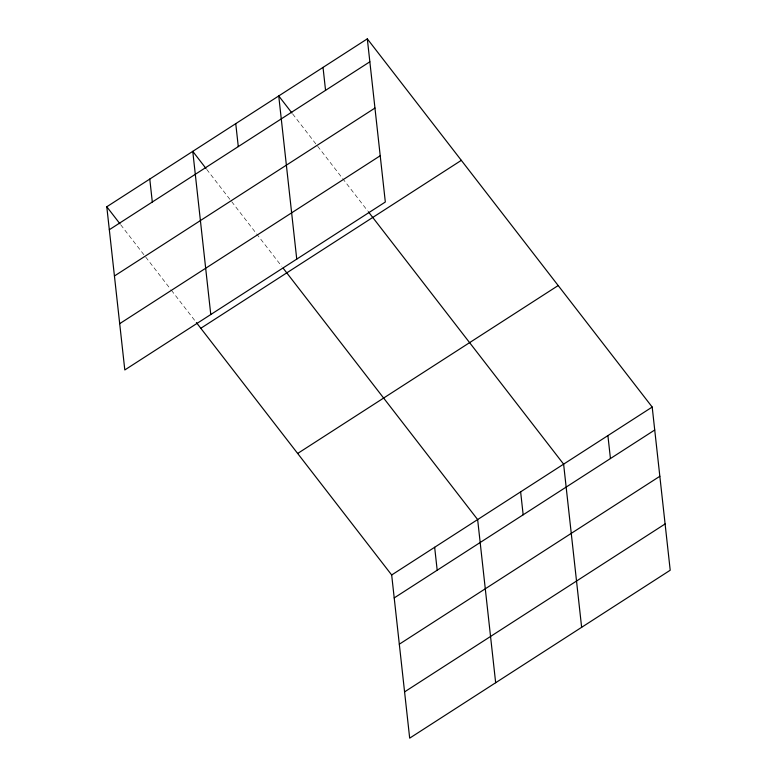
<?xml version="1.0" encoding="UTF-8"?>
<svg xmlns="http://www.w3.org/2000/svg" width="777" height="777" viewBox="0 0 777 777"><rect width="100%" height="100%" fill="white"/><g stroke="black" fill="none" stroke-linecap="round" stroke-linejoin="round"><path stroke-width="0.58" stroke-dasharray="3.88 2.91" d="M292.686 113.976L316.929 145.309M317.667 146.251L341.899 177.583M342.638 178.525L367.608 210.81M206.721 169.396L230.954 200.719M231.692 201.67L281.633 266.22M120.746 224.806L144.978 256.128M145.717 257.08L170.687 289.355M171.426 290.307L195.658 321.629"/><path stroke-width="1.17" d="M367.317 38.85L385.324 202.02L124.806 369.949L106.789 206.769L367.317 38.85L652.194 407.051L670.211 570.231L409.683 738.15L391.676 574.98L196.396 322.581M109.324 229.72L369.842 61.801M114.433 275.99L374.951 108.071M119.697 323.669L380.215 155.75M200.806 328.282L461.324 160.353M297.659 453.467L558.187 285.547M391.676 574.98L652.194 407.051M394.201 597.921L654.729 430.002M399.31 644.201L659.838 476.282M404.574 691.88L665.102 523.951M291.958 113.034L278.739 95.94L296.746 259.12M368.337 211.752L563.616 464.151L581.633 627.321M205.983 168.444L192.764 151.36L210.781 314.53M283.1 268.114L477.641 519.56L495.658 682.74M106.789 206.769L120.008 223.854M607.905 435.606L610.44 458.547M520.629 491.851L523.164 514.801M434.654 547.27L437.189 570.221M323.028 67.395L325.553 90.346M235.752 123.65L238.286 146.6M149.776 179.06L152.311 202.01"/></g></svg>
